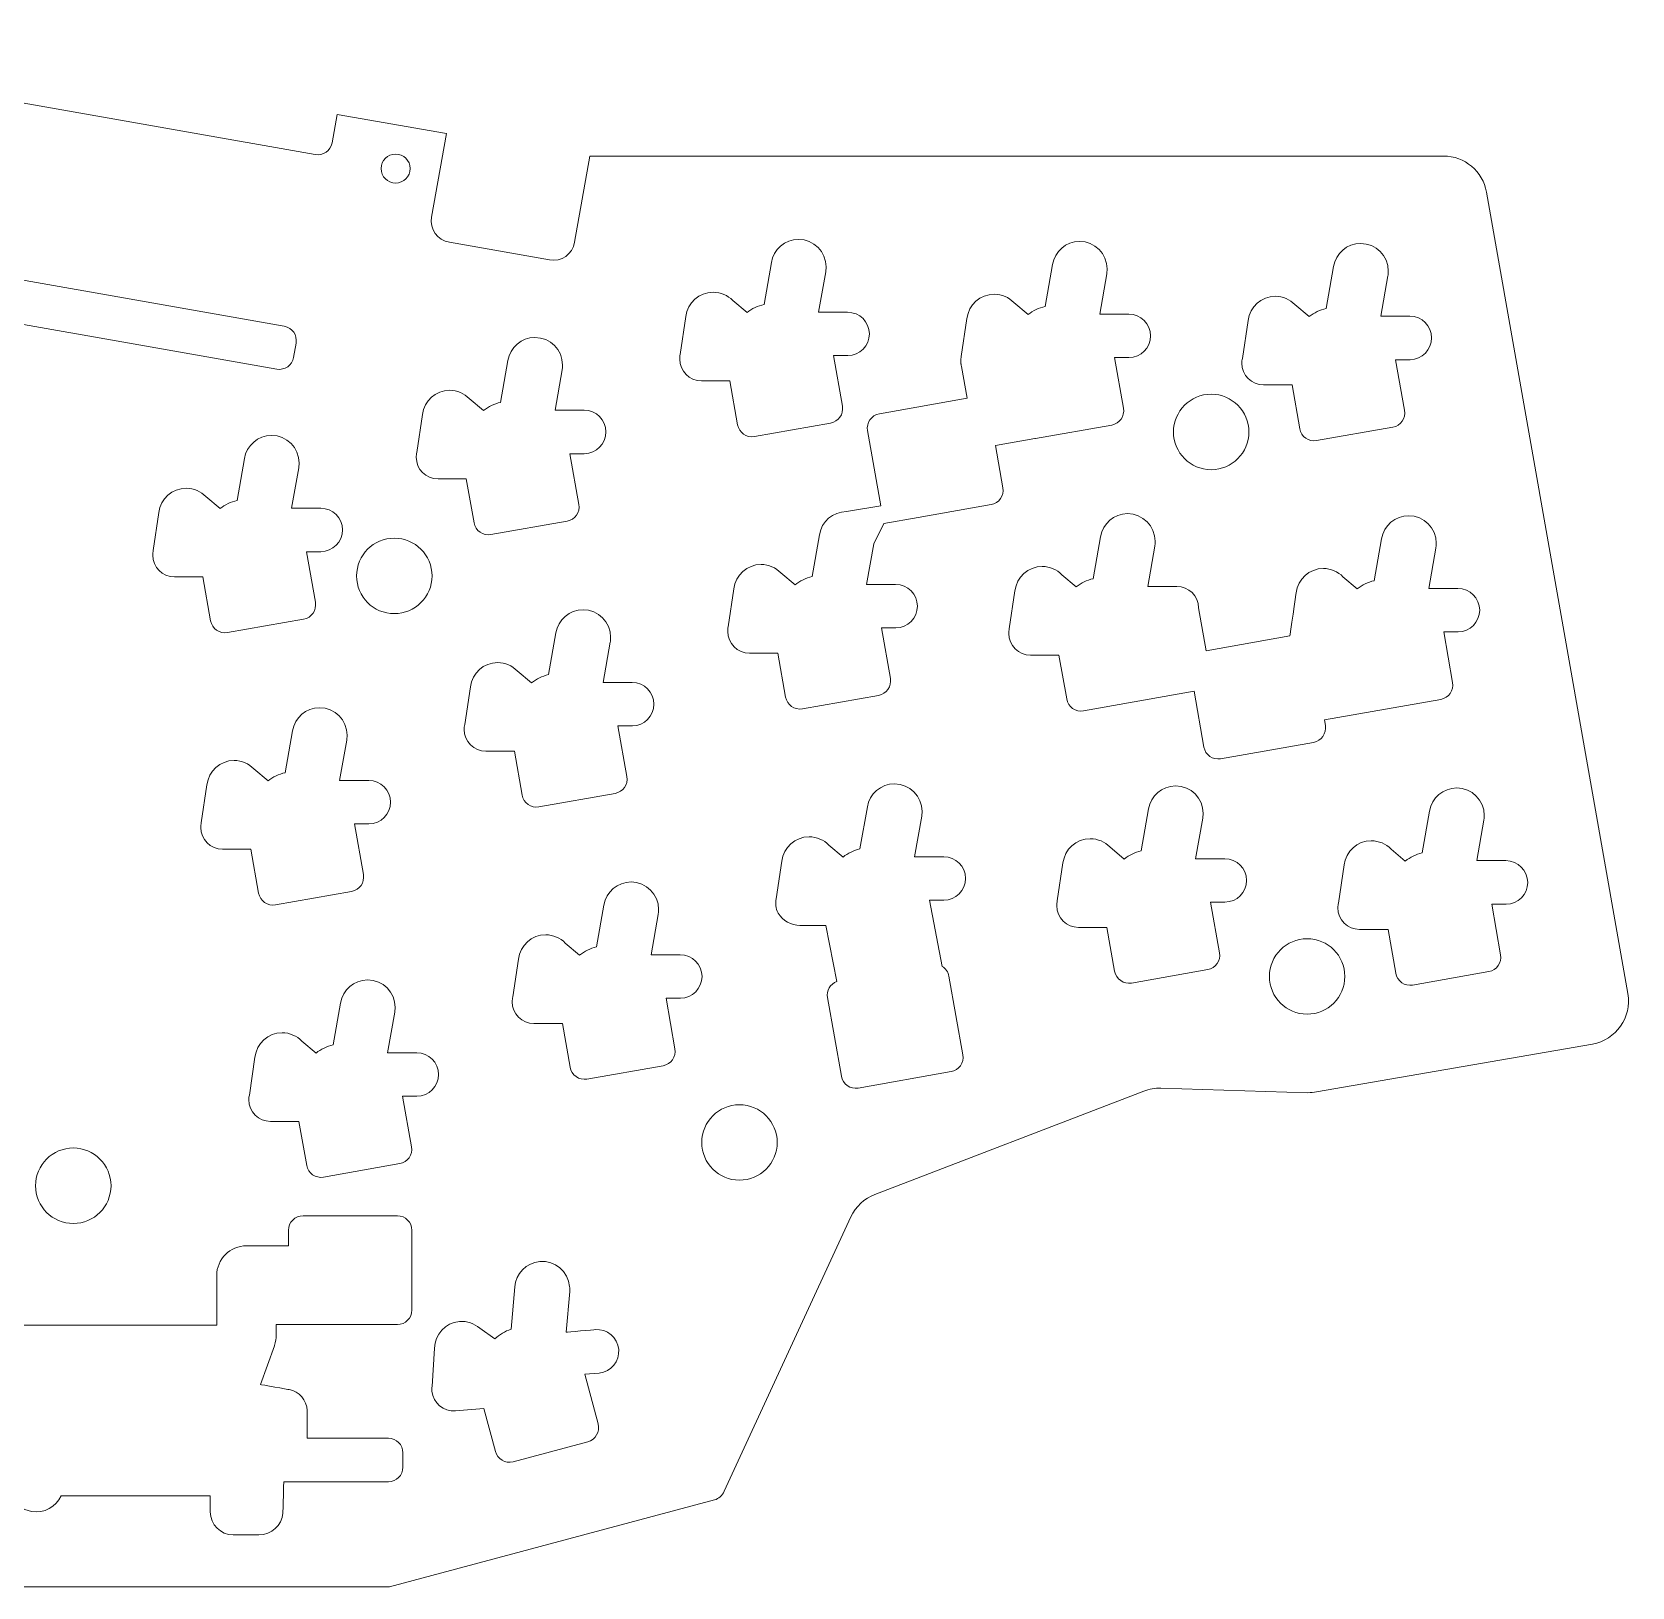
# Model space of a CAD drawing. Header units: millimetres. Extents: x 19 to 234, y -107 to 0.
# Drawn here: x 123.8 to 234.1, y -107.1 to 0.1 of the extents above; entities that cross this region are included whole.
import ezdxf

# ---------------------------------------------------------------- set-up
doc = ezdxf.new("R2010")
doc.units = ezdxf.units.MM
doc.header["$MEASUREMENT"] = 0
doc.layers.add('cut', color=7, linetype='Continuous', lineweight=0)

msp = doc.modelspace()

# ---------------------------------------------------------------- linework, layer by layer
at = {"layer": 'cut', "color": 18, "lineweight": 9, "true_color": 0x000000}
for points, knots in [([(233.79, -66.18), (233.79, -66.18), (224.05, -10.95), (224.05, -10.95), (223.8, -9.52), (222.55, -8.47), (221.09, -8.47), (221.09, -8.47), (162.27, -8.47), (162.27, -8.47), (162.27, -8.47), (161.22, -14.41), (161.22, -14.41), (161.08, -15.23), (160.3, -15.77), (159.48, -15.63), (159.48, -15.63), (152.59, -14.41), (152.59, -14.41), (151.77, -14.27), (151.23, -13.49), (151.37, -12.67), (151.37, -12.67), (152.39, -6.91), (152.39, -6.91), (152.39, -6.91), (144.87, -5.6), (144.87, -5.6), (144.87, -5.6), (144.51, -7.56), (144.51, -7.56), (144.41, -8.1), (143.89, -8.47), (143.35, -8.37), (143.35, -8.37), (114.8, -3.34), (114.8, -3.34), (114.25, -3.24), (113.89, -2.72), (113.98, -2.17), (113.98, -2.17), (114.33, -0.25), (114.33, -0.25), (114.33, -0.25), (112.96, -0.02), (112.96, -0.02), (112.42, 0.08), (111.9, -0.28), (111.8, -0.83), (111.8, -0.83), (109.06, -16.37), (109.06, -16.37), (108.97, -16.91), (108.45, -17.27), (107.9, -17.18), (107.9, -17.18), (94.2, -14.74), (94.2, -14.74), (93.87, -14.68), (93.59, -14.46), (93.46, -14.15), (93.46, -14.15), (92.63, -12.24), (92.63, -12.24), (92.5, -11.93), (92.22, -11.71), (91.89, -11.65), (91.89, -11.65), (73.93, -8.47), (73.93, -8.47), (73.93, -8.47), (32.28, -8.47), (32.28, -8.47), (30.83, -8.47), (29.58, -9.52), (29.33, -10.95), (29.33, -10.95), (19.55, -66.18), (19.55, -66.18), (19.27, -67.81), (20.36, -69.37), (21.99, -69.65), (21.99, -69.65), (41.02, -72.96), (41.02, -72.96), (41.22, -73), (41.43, -73.01), (41.63, -73.01), (41.63, -73.01), (51.76, -72.7), (51.76, -72.7), (52.15, -72.69), (52.55, -72.75), (52.92, -72.9), (52.92, -72.9), (71.47, -80.02), (71.47, -80.02), (72.2, -80.3), (72.79, -80.86), (73.12, -81.57), (73.12, -81.57), (81.85, -100.49), (81.85, -100.49), (81.97, -100.79), (82.22, -101.01), (82.52, -101.1), (82.52, -101.1), (104.9, -107.07), (104.9, -107.07), (104.9, -107.07), (148.46, -107.07), (148.46, -107.07), (148.46, -107.07), (170.85, -101.07), (170.85, -101.07), (171.16, -100.99), (171.41, -100.77), (171.52, -100.47), (171.52, -100.47), (180.26, -81.57), (180.26, -81.57), (180.59, -80.86), (181.18, -80.3), (181.91, -80.02), (181.91, -80.02), (200.44, -72.9), (200.44, -72.9), (200.82, -72.75), (201.21, -72.69), (201.61, -72.7), (201.61, -72.7), (211.74, -73.01), (211.74, -73.01), (211.94, -73.01), (212.14, -73), (212.34, -72.96), (212.34, -72.96), (231.35, -69.66), (231.35, -69.66), (232.98, -69.37), (234.07, -67.82), (233.79, -66.18)], [0, 0, 0, 0, 1, 1, 1, 2, 2, 2, 3, 3, 3, 4, 4, 4, 5, 5, 5, 6, 6, 6, 7, 7, 7, 8, 8, 8, 9, 9, 9, 10, 10, 10, 11, 11, 11, 12, 12, 12, 13, 13, 13, 14, 14, 14, 15, 15, 15, 16, 16, 16, 17, 17, 17, 18, 18, 18, 19, 19, 19, 20, 20, 20, 21, 21, 21, 22, 22, 22, 23, 23, 23, 24, 24, 24, 25, 25, 25, 26, 26, 26, 27, 27, 27, 28, 28, 28, 29, 29, 29, 30, 30, 30, 31, 31, 31, 32, 32, 32, 33, 33, 33, 34, 34, 34, 35, 35, 35, 36, 36, 36, 37, 37, 37, 38, 38, 38, 39, 39, 39, 40, 40, 40, 41, 41, 41, 42, 42, 42, 43, 43, 43, 44, 44, 44, 45, 45, 45, 46, 46, 46, 47, 47, 47, 47]), ([(148.89, -8.33), (149.44, -8.33), (149.89, -8.78), (149.89, -9.33), (149.89, -9.89), (149.44, -10.33), (148.89, -10.33), (148.33, -10.33), (147.89, -9.89), (147.89, -9.33), (147.89, -8.78), (148.33, -8.33), (148.89, -8.33)], [0, 0, 0, 0, 1, 1, 1, 2, 2, 2, 3, 3, 3, 4, 4, 4, 4]), ([(168.5, -22.14), (168.5, -22.14), (168.89, -19.52), (168.89, -19.52), (169, -18.58), (169.79, -17.85), (170.76, -17.85), (171.29, -17.85), (171.77, -18.07), (172.12, -18.42), (172.12, -18.42), (173.1, -19.25), (173.1, -19.25), (173.44, -18.98), (173.84, -18.79), (174.27, -18.69), (174.27, -18.69), (174.78, -15.8), (174.78, -15.8), (174.93, -14.9), (175.7, -14.21), (176.65, -14.21), (177.7, -14.21), (178.55, -15.06), (178.55, -16.11), (178.55, -16.23), (178.52, -16.44), (178.52, -16.44), (178.52, -16.44), (178.03, -19.23), (178.03, -19.23), (178.03, -19.23), (180.02, -19.23), (180.03, -19.23), (180.86, -19.23), (181.53, -19.89), (181.53, -20.72), (181.53, -21.55), (180.87, -22.21), (180.05, -22.22), (180.05, -22.22), (179.06, -22.22), (179.06, -22.22), (179.06, -22.22), (179.67, -25.71), (179.67, -25.71), (179.77, -26.26), (179.4, -26.77), (178.86, -26.87), (178.86, -26.87), (173.61, -27.8), (173.61, -27.8), (173.06, -27.89), (172.55, -27.53), (172.45, -26.98), (172.45, -26.98), (171.92, -23.96), (171.92, -23.96), (171.92, -23.96), (169.96, -23.96), (169.96, -23.96), (169.13, -23.96), (168.46, -23.29), (168.46, -22.46), (168.46, -22.35), (168.47, -22.24), (168.5, -22.14)], [0, 0, 0, 0, 1, 1, 1, 2, 2, 2, 3, 3, 3, 4, 4, 4, 5, 5, 5, 6, 6, 6, 7, 7, 7, 8, 8, 8, 9, 9, 9, 10, 10, 10, 11, 11, 11, 12, 12, 12, 13, 13, 13, 14, 14, 14, 15, 15, 15, 16, 16, 16, 17, 17, 17, 18, 18, 18, 19, 19, 19, 20, 20, 20, 21, 21, 21, 22, 22, 22, 22]), ([(111.33, -16.95), (111.33, -16.95), (111.51, -15.98), (111.51, -15.98), (111.6, -15.43), (112.12, -15.07), (112.67, -15.16), (112.67, -15.16), (141.22, -20.2), (141.22, -20.2), (141.77, -20.29), (142.13, -20.81), (142.03, -21.36), (142.03, -21.36), (141.86, -22.34), (141.86, -22.34), (141.77, -22.88), (141.25, -23.25), (140.7, -23.15), (140.7, -23.15), (112.15, -18.12), (112.15, -18.12), (111.6, -18.02), (111.24, -17.5), (111.33, -16.95)], [0, 0, 0, 0, 1, 1, 1, 2, 2, 2, 3, 3, 3, 4, 4, 4, 5, 5, 5, 6, 6, 6, 7, 7, 7, 8, 8, 8, 8]), ([(189.92, -32.49), (189.92, -32.49), (184.9, -33.37), (184.9, -33.37), (184.9, -33.37), (182.53, -33.79), (182.53, -33.79), (182.53, -33.79), (181.83, -35.2), (181.83, -35.2), (181.83, -35.2), (181.34, -37.99), (181.34, -37.99), (181.34, -37.99), (183.33, -37.99), (183.34, -37.99), (184.17, -37.99), (184.84, -38.66), (184.84, -39.48), (184.84, -40.31), (184.18, -40.98), (183.35, -40.98), (183.35, -40.98), (182.36, -40.98), (182.36, -40.98), (182.36, -40.98), (182.98, -44.47), (182.98, -44.47), (183.07, -45.02), (182.71, -45.53), (182.17, -45.63), (182.17, -45.63), (176.92, -46.56), (176.92, -46.56), (176.37, -46.65), (175.85, -46.29), (175.76, -45.75), (175.76, -45.75), (175.23, -42.72), (175.23, -42.72), (175.23, -42.72), (173.27, -42.72), (173.27, -42.72), (172.44, -42.72), (171.77, -42.05), (171.77, -41.22), (171.77, -41.11), (171.78, -41), (171.8, -40.9), (171.8, -40.9), (172.19, -38.29), (172.19, -38.29), (172.31, -37.35), (173.1, -36.61), (174.07, -36.61), (174.6, -36.61), (175.08, -36.83), (175.43, -37.19), (175.43, -37.19), (176.41, -38.01), (176.41, -38.01), (176.75, -37.74), (177.14, -37.55), (177.58, -37.45), (177.58, -37.45), (178.09, -34.56), (178.09, -34.56), (178.24, -33.66), (179.01, -32.97), (179.95, -32.97), (179.96, -32.97), (179.96, -32.97), (179.96, -32.97), (179.96, -32.97), (182.32, -32.56), (182.32, -32.56), (182.32, -32.56), (181.4, -27.39), (181.4, -27.39), (181.31, -26.84), (181.67, -26.33), (182.22, -26.23), (182.22, -26.23), (188.26, -25.16), (188.26, -25.16), (188.26, -25.16), (187.87, -22.96), (187.87, -22.96), (187.86, -22.91), (187.85, -22.86), (187.85, -22.8), (187.85, -22.8), (187.84, -22.78), (187.84, -22.78), (187.84, -22.78), (187.84, -22.78), (187.84, -22.78), (187.84, -22.72), (187.83, -22.66), (187.83, -22.6), (187.83, -22.49), (187.84, -22.38), (187.86, -22.28), (187.86, -22.28), (188.25, -19.66), (188.25, -19.66), (188.37, -18.72), (189.16, -17.99), (190.13, -17.99), (190.66, -17.99), (191.14, -18.21), (191.49, -18.56), (191.49, -18.56), (192.47, -19.39), (192.47, -19.39), (192.81, -19.12), (193.2, -18.93), (193.64, -18.83), (193.64, -18.83), (194.15, -15.94), (194.15, -15.94), (194.3, -15.04), (195.07, -14.35), (196.01, -14.35), (197.06, -14.35), (197.91, -15.2), (197.91, -16.25), (197.91, -16.36), (197.89, -16.58), (197.89, -16.58), (197.89, -16.58), (197.4, -19.36), (197.4, -19.36), (197.4, -19.36), (199.39, -19.36), (199.4, -19.36), (200.23, -19.36), (200.9, -20.03), (200.9, -20.86), (200.9, -21.69), (200.24, -22.35), (199.41, -22.36), (199.41, -22.36), (198.42, -22.36), (198.42, -22.36), (198.42, -22.36), (199.04, -25.85), (199.04, -25.85), (199.13, -26.39), (198.77, -26.91), (198.23, -27.01), (198.23, -27.01), (192.98, -27.93), (192.98, -27.93), (192.96, -27.94), (192.95, -27.94), (192.93, -27.94), (192.93, -27.94), (190.22, -28.42), (190.22, -28.42), (190.22, -28.42), (190.73, -31.33), (190.73, -31.33), (190.83, -31.87), (190.46, -32.39), (189.92, -32.49)], [0, 0, 0, 0, 1, 1, 1, 2, 2, 2, 3, 3, 3, 4, 4, 4, 5, 5, 5, 6, 6, 6, 7, 7, 7, 8, 8, 8, 9, 9, 9, 10, 10, 10, 11, 11, 11, 12, 12, 12, 13, 13, 13, 14, 14, 14, 15, 15, 15, 16, 16, 16, 17, 17, 17, 18, 18, 18, 19, 19, 19, 20, 20, 20, 21, 21, 21, 22, 22, 22, 23, 23, 23, 24, 24, 24, 25, 25, 25, 26, 26, 26, 27, 27, 27, 28, 28, 28, 29, 29, 29, 30, 30, 30, 31, 31, 31, 32, 32, 32, 33, 33, 33, 34, 34, 34, 35, 35, 35, 36, 36, 36, 37, 37, 37, 38, 38, 38, 39, 39, 39, 40, 40, 40, 41, 41, 41, 42, 42, 42, 43, 43, 43, 44, 44, 44, 45, 45, 45, 46, 46, 46, 47, 47, 47, 48, 48, 48, 49, 49, 49, 50, 50, 50, 51, 51, 51, 52, 52, 52, 53, 53, 53, 54, 54, 54, 55, 55, 55, 55]), ([(207.23, -22.41), (207.23, -22.41), (207.62, -19.8), (207.62, -19.8), (207.74, -18.86), (208.53, -18.13), (209.5, -18.13), (210.03, -18.13), (210.51, -18.35), (210.85, -18.7), (210.85, -18.7), (211.84, -19.53), (211.84, -19.53), (212.18, -19.26), (212.57, -19.07), (213.01, -18.97), (213.01, -18.97), (213.51, -16.08), (213.51, -16.08), (213.66, -15.18), (214.44, -14.49), (215.38, -14.49), (216.43, -14.49), (217.28, -15.34), (217.28, -16.39), (217.28, -16.5), (217.26, -16.72), (217.26, -16.72), (217.26, -16.72), (216.77, -19.5), (216.77, -19.5), (216.77, -19.5), (218.76, -19.5), (218.77, -19.5), (219.6, -19.5), (220.27, -20.17), (220.27, -21), (220.27, -21.82), (219.61, -22.49), (218.78, -22.5), (218.78, -22.5), (217.79, -22.5), (217.79, -22.5), (217.79, -22.5), (218.41, -25.99), (218.41, -25.99), (218.5, -26.53), (218.14, -27.05), (217.6, -27.15), (217.6, -27.15), (212.34, -28.07), (212.34, -28.07), (211.8, -28.17), (211.28, -27.81), (211.19, -27.26), (211.19, -27.26), (210.65, -24.24), (210.65, -24.24), (210.65, -24.24), (208.69, -24.24), (208.69, -24.24), (207.87, -24.24), (207.19, -23.57), (207.19, -22.74), (207.19, -22.63), (207.21, -22.52), (207.23, -22.41)], [0, 0, 0, 0, 1, 1, 1, 2, 2, 2, 3, 3, 3, 4, 4, 4, 5, 5, 5, 6, 6, 6, 7, 7, 7, 8, 8, 8, 9, 9, 9, 10, 10, 10, 11, 11, 11, 12, 12, 12, 13, 13, 13, 14, 14, 14, 15, 15, 15, 16, 16, 16, 17, 17, 17, 18, 18, 18, 19, 19, 19, 20, 20, 20, 21, 21, 21, 22, 22, 22, 22]), ([(150.34, -28.89), (150.34, -28.89), (150.73, -26.28), (150.73, -26.28), (150.85, -25.34), (151.64, -24.61), (152.61, -24.61), (153.14, -24.61), (153.62, -24.83), (153.96, -25.18), (153.96, -25.18), (154.95, -26.01), (154.95, -26.01), (155.29, -25.74), (155.68, -25.54), (156.12, -25.44), (156.12, -25.44), (156.63, -22.55), (156.63, -22.55), (156.78, -21.66), (157.55, -20.97), (158.49, -20.97), (159.54, -20.97), (160.39, -21.82), (160.39, -22.87), (160.39, -22.98), (160.37, -23.2), (160.37, -23.2), (160.37, -23.2), (159.88, -25.98), (159.88, -25.98), (159.88, -25.98), (161.87, -25.98), (161.88, -25.98), (162.71, -25.98), (163.38, -26.65), (163.38, -27.48), (163.38, -28.3), (162.72, -28.97), (161.89, -28.98), (161.89, -28.98), (160.9, -28.98), (160.9, -28.98), (160.9, -28.98), (161.52, -32.47), (161.52, -32.47), (161.61, -33.01), (161.25, -33.53), (160.71, -33.62), (160.71, -33.62), (155.46, -34.55), (155.46, -34.55), (154.91, -34.65), (154.39, -34.28), (154.3, -33.74), (154.3, -33.74), (153.76, -30.72), (153.76, -30.72), (153.76, -30.72), (151.81, -30.72), (151.81, -30.72), (150.98, -30.72), (150.31, -30.05), (150.31, -29.22), (150.31, -29.11), (150.32, -29), (150.34, -28.89)], [0, 0, 0, 0, 1, 1, 1, 2, 2, 2, 3, 3, 3, 4, 4, 4, 5, 5, 5, 6, 6, 6, 7, 7, 7, 8, 8, 8, 9, 9, 9, 10, 10, 10, 11, 11, 11, 12, 12, 12, 13, 13, 13, 14, 14, 14, 15, 15, 15, 16, 16, 16, 17, 17, 17, 18, 18, 18, 19, 19, 19, 20, 20, 20, 21, 21, 21, 22, 22, 22, 22]), ([(205.08, -24.88), (206.52, -24.88), (207.68, -26.05), (207.68, -27.48), (207.68, -28.92), (206.52, -30.08), (205.08, -30.08), (203.65, -30.08), (202.48, -28.92), (202.48, -27.48), (202.48, -26.05), (203.65, -24.88), (205.08, -24.88)], [0, 0, 0, 0, 1, 1, 1, 2, 2, 2, 3, 3, 3, 4, 4, 4, 4]), ([(143.73, -32.74), (144.56, -32.74), (145.23, -33.4), (145.23, -34.23), (145.23, -35.06), (144.56, -35.72), (143.74, -35.73), (143.74, -35.73), (142.75, -35.73), (142.75, -35.73), (142.75, -35.73), (143.36, -39.22), (143.36, -39.22), (143.46, -39.77), (143.1, -40.28), (142.55, -40.38), (142.55, -40.38), (137.3, -41.31), (137.3, -41.31), (136.76, -41.4), (136.24, -41.04), (136.14, -40.49), (136.14, -40.49), (135.61, -37.47), (135.61, -37.47), (135.61, -37.47), (133.65, -37.47), (133.65, -37.47), (132.82, -37.47), (132.15, -36.8), (132.15, -35.97), (132.15, -35.86), (132.17, -35.75), (132.19, -35.65), (132.19, -35.65), (132.58, -33.03), (132.58, -33.03), (132.69, -32.09), (133.49, -31.36), (134.46, -31.36), (134.99, -31.36), (135.47, -31.58), (135.81, -31.93), (135.81, -31.93), (136.8, -32.76), (136.8, -32.76), (137.13, -32.49), (137.53, -32.3), (137.96, -32.2), (137.96, -32.2), (138.47, -29.31), (138.47, -29.31), (138.62, -28.41), (139.4, -27.72), (140.34, -27.72), (141.39, -27.72), (142.24, -28.57), (142.24, -29.62), (142.24, -29.74), (142.21, -29.95), (142.21, -29.95), (142.21, -29.95), (141.72, -32.74), (141.72, -32.74), (141.72, -32.74), (143.72, -32.74), (143.73, -32.74)], [0, 0, 0, 0, 1, 1, 1, 2, 2, 2, 3, 3, 3, 4, 4, 4, 5, 5, 5, 6, 6, 6, 7, 7, 7, 8, 8, 8, 9, 9, 9, 10, 10, 10, 11, 11, 11, 12, 12, 12, 13, 13, 13, 14, 14, 14, 15, 15, 15, 16, 16, 16, 17, 17, 17, 18, 18, 18, 19, 19, 19, 20, 20, 20, 21, 21, 21, 22, 22, 22, 22]), ([(191.13, -41.36), (191.13, -41.25), (191.15, -41.14), (191.17, -41.04), (191.17, -41.04), (191.56, -38.42), (191.56, -38.42), (191.68, -37.48), (192.47, -36.75), (193.44, -36.75), (193.97, -36.75), (194.45, -36.97), (194.79, -37.32), (194.79, -37.32), (195.78, -38.15), (195.78, -38.15), (196.12, -37.88), (196.51, -37.69), (196.95, -37.59), (196.95, -37.59), (197.45, -34.7), (197.45, -34.7), (197.6, -33.8), (198.38, -33.11), (199.32, -33.11), (200.37, -33.11), (201.22, -33.96), (201.22, -35.01), (201.22, -35.13), (201.2, -35.34), (201.2, -35.34), (201.2, -35.34), (200.71, -38.13), (200.71, -38.13), (200.71, -38.13), (202.7, -38.12), (202.71, -38.12), (203.53, -38.12), (204.2, -38.78), (204.21, -39.6), (204.21, -39.6), (204.21, -39.6), (204.21, -39.6), (204.21, -39.6), (204.73, -42.56), (204.73, -42.56), (204.73, -42.56), (210.51, -41.54), (210.51, -41.54), (210.51, -41.53), (210.93, -38.56), (210.93, -38.56), (211.04, -37.62), (211.84, -36.89), (212.81, -36.89), (213.34, -36.89), (213.82, -37.11), (214.16, -37.46), (214.16, -37.46), (215.15, -38.29), (215.15, -38.29), (215.48, -38.02), (215.88, -37.83), (216.31, -37.73), (216.31, -37.73), (216.82, -34.84), (216.82, -34.84), (216.97, -33.94), (217.75, -33.25), (218.69, -33.25), (219.74, -33.25), (220.59, -34.1), (220.59, -35.15), (220.59, -35.26), (220.56, -35.48), (220.56, -35.48), (220.56, -35.48), (220.07, -38.26), (220.07, -38.26), (220.07, -38.26), (222.07, -38.26), (222.08, -38.26), (222.91, -38.26), (223.58, -38.93), (223.58, -39.76), (223.58, -40.59), (222.91, -41.25), (222.09, -41.26), (222.09, -41.26), (221.1, -41.26), (221.1, -41.26), (221.1, -41.26), (221.71, -44.75), (221.71, -44.75), (221.81, -45.29), (221.45, -45.81), (220.9, -45.91), (220.9, -45.91), (212.88, -47.32), (212.88, -47.32), (212.88, -47.32), (212.95, -47.71), (212.95, -47.71), (213.04, -48.26), (212.68, -48.77), (212.13, -48.87), (212.13, -48.87), (205.73, -50), (205.73, -50), (205.19, -50.1), (204.67, -49.73), (204.58, -49.19), (204.58, -49.19), (203.9, -45.35), (203.9, -45.35), (203.9, -45.35), (196.28, -46.7), (196.28, -46.7), (195.74, -46.79), (195.22, -46.43), (195.13, -45.88), (195.13, -45.88), (194.59, -42.86), (194.59, -42.86), (194.59, -42.86), (192.63, -42.86), (192.63, -42.86), (191.81, -42.86), (191.13, -42.19), (191.13, -41.36)], [0, 0, 0, 0, 1, 1, 1, 2, 2, 2, 3, 3, 3, 4, 4, 4, 5, 5, 5, 6, 6, 6, 7, 7, 7, 8, 8, 8, 9, 9, 9, 10, 10, 10, 11, 11, 11, 12, 12, 12, 13, 13, 13, 14, 14, 14, 15, 15, 15, 16, 16, 16, 17, 17, 17, 18, 18, 18, 19, 19, 19, 20, 20, 20, 21, 21, 21, 22, 22, 22, 23, 23, 23, 24, 24, 24, 25, 25, 25, 26, 26, 26, 27, 27, 27, 28, 28, 28, 29, 29, 29, 30, 30, 30, 31, 31, 31, 32, 32, 32, 33, 33, 33, 34, 34, 34, 35, 35, 35, 36, 36, 36, 37, 37, 37, 38, 38, 38, 39, 39, 39, 40, 40, 40, 41, 41, 41, 42, 42, 42, 43, 43, 43, 43]), ([(148.8, -34.8), (150.23, -34.8), (151.4, -35.97), (151.4, -37.4), (151.4, -38.84), (150.23, -40), (148.8, -40), (147.36, -40), (146.2, -38.84), (146.2, -37.4), (146.2, -35.97), (147.36, -34.8), (148.8, -34.8)], [0, 0, 0, 0, 1, 1, 1, 2, 2, 2, 3, 3, 3, 4, 4, 4, 4]), ([(165.19, -44.74), (166.02, -44.74), (166.69, -45.41), (166.69, -46.24), (166.69, -47.06), (166.02, -47.73), (165.2, -47.74), (165.2, -47.74), (164.21, -47.74), (164.21, -47.74), (164.21, -47.74), (164.83, -51.23), (164.83, -51.23), (164.92, -51.77), (164.56, -52.29), (164.01, -52.39), (164.01, -52.39), (158.76, -53.31), (158.76, -53.31), (158.22, -53.41), (157.7, -53.04), (157.6, -52.5), (157.6, -52.5), (157.07, -49.48), (157.07, -49.48), (157.07, -49.48), (155.11, -49.48), (155.11, -49.48), (154.28, -49.48), (153.61, -48.81), (153.61, -47.98), (153.61, -47.87), (153.63, -47.76), (153.65, -47.65), (153.65, -47.65), (154.04, -45.04), (154.04, -45.04), (154.15, -44.1), (154.95, -43.37), (155.92, -43.37), (156.45, -43.37), (156.93, -43.59), (157.27, -43.94), (157.27, -43.94), (158.26, -44.77), (158.26, -44.77), (158.59, -44.5), (158.99, -44.31), (159.42, -44.2), (159.42, -44.2), (159.93, -41.32), (159.93, -41.32), (160.08, -40.42), (160.86, -39.73), (161.8, -39.73), (162.85, -39.73), (163.7, -40.58), (163.7, -41.63), (163.7, -41.74), (163.68, -41.96), (163.68, -41.96), (163.68, -41.96), (163.18, -44.74), (163.18, -44.74), (163.18, -44.74), (165.18, -44.74), (165.19, -44.74)], [0, 0, 0, 0, 1, 1, 1, 2, 2, 2, 3, 3, 3, 4, 4, 4, 5, 5, 5, 6, 6, 6, 7, 7, 7, 8, 8, 8, 9, 9, 9, 10, 10, 10, 11, 11, 11, 12, 12, 12, 13, 13, 13, 14, 14, 14, 15, 15, 15, 16, 16, 16, 17, 17, 17, 18, 18, 18, 19, 19, 19, 20, 20, 20, 21, 21, 21, 22, 22, 22, 22]), ([(147.04, -51.5), (147.86, -51.5), (148.54, -52.16), (148.54, -52.99), (148.54, -53.82), (147.87, -54.48), (147.05, -54.49), (147.05, -54.49), (146.06, -54.49), (146.06, -54.49), (146.06, -54.49), (146.67, -57.98), (146.67, -57.98), (146.77, -58.53), (146.41, -59.04), (145.86, -59.14), (145.86, -59.14), (140.61, -60.07), (140.61, -60.07), (140.07, -60.16), (139.55, -59.8), (139.45, -59.25), (139.45, -59.25), (138.92, -56.23), (138.92, -56.23), (138.92, -56.23), (136.96, -56.23), (136.96, -56.23), (136.13, -56.23), (135.46, -55.56), (135.46, -54.73), (135.46, -54.62), (135.47, -54.51), (135.5, -54.41), (135.5, -54.41), (135.89, -51.8), (135.89, -51.8), (136, -50.86), (136.79, -50.12), (137.76, -50.12), (138.3, -50.12), (138.78, -50.34), (139.12, -50.7), (139.12, -50.7), (140.1, -51.52), (140.1, -51.52), (140.44, -51.25), (140.84, -51.06), (141.27, -50.96), (141.27, -50.96), (141.78, -48.07), (141.78, -48.07), (141.93, -47.17), (142.71, -46.48), (143.65, -46.48), (144.7, -46.48), (145.55, -47.33), (145.55, -48.38), (145.55, -48.5), (145.52, -48.71), (145.52, -48.71), (145.52, -48.71), (145.03, -51.5), (145.03, -51.5), (145.03, -51.5), (147.03, -51.5), (147.04, -51.5)], [0, 0, 0, 0, 1, 1, 1, 2, 2, 2, 3, 3, 3, 4, 4, 4, 5, 5, 5, 6, 6, 6, 7, 7, 7, 8, 8, 8, 9, 9, 9, 10, 10, 10, 11, 11, 11, 12, 12, 12, 13, 13, 13, 14, 14, 14, 15, 15, 15, 16, 16, 16, 17, 17, 17, 18, 18, 18, 19, 19, 19, 20, 20, 20, 21, 21, 21, 22, 22, 22, 22]), ([(186.54, -64.31), (186.78, -64.45), (186.96, -64.69), (187.01, -64.99), (187.01, -64.99), (187.97, -70.4), (187.97, -70.4), (188.07, -70.95), (187.7, -71.47), (187.16, -71.56), (187.16, -71.56), (180.76, -72.69), (180.76, -72.69), (180.21, -72.79), (179.69, -72.42), (179.6, -71.88), (179.6, -71.88), (178.64, -66.46), (178.64, -66.46), (178.56, -65.98), (178.83, -65.52), (179.28, -65.35), (179.28, -65.35), (178.53, -61.48), (178.53, -61.48), (178.53, -61.48), (176.75, -61.48), (176.75, -61.48), (176.14, -61.48), (175.55, -61.17), (175.25, -60.64), (175.05, -60.28), (175.05, -59.96), (175.11, -59.66), (175.11, -59.66), (175.5, -57.05), (175.5, -57.05), (175.62, -56.11), (176.41, -55.38), (177.38, -55.38), (177.91, -55.38), (178.39, -55.59), (178.73, -55.95), (178.73, -55.95), (179.72, -56.77), (179.72, -56.77), (180.06, -56.51), (180.45, -56.31), (180.88, -56.21), (180.88, -56.21), (181.39, -53.32), (181.39, -53.32), (181.54, -52.42), (182.32, -51.73), (183.26, -51.73), (184.31, -51.73), (185.16, -52.59), (185.16, -53.63), (185.16, -53.75), (185.14, -53.96), (185.14, -53.96), (185.14, -53.96), (184.65, -56.75), (184.65, -56.75), (184.65, -56.75), (186.64, -56.75), (186.65, -56.75), (187.48, -56.75), (188.15, -57.42), (188.15, -58.24), (188.15, -59.07), (187.48, -59.74), (186.66, -59.74), (186.66, -59.74), (185.67, -59.74), (185.67, -59.74), (185.67, -59.74), (186.54, -64.31), (186.54, -64.31)], [0, 0, 0, 0, 1, 1, 1, 2, 2, 2, 3, 3, 3, 4, 4, 4, 5, 5, 5, 6, 6, 6, 7, 7, 7, 8, 8, 8, 9, 9, 9, 10, 10, 10, 11, 11, 11, 12, 12, 12, 13, 13, 13, 14, 14, 14, 15, 15, 15, 16, 16, 16, 17, 17, 17, 18, 18, 18, 19, 19, 19, 20, 20, 20, 21, 21, 21, 22, 22, 22, 23, 23, 23, 24, 24, 24, 25, 25, 25, 26, 26, 26, 26]), ([(206.03, -59.88), (206.03, -59.88), (205.04, -59.88), (205.04, -59.88), (205.04, -59.88), (205.65, -63.37), (205.65, -63.37), (205.75, -63.92), (205.39, -64.43), (204.84, -64.53), (204.84, -64.53), (199.59, -65.46), (199.59, -65.46), (199.05, -65.55), (198.53, -65.19), (198.43, -64.64), (198.43, -64.64), (197.9, -61.62), (197.9, -61.62), (197.9, -61.62), (195.94, -61.62), (195.94, -61.62), (195.11, -61.62), (194.44, -60.95), (194.44, -60.12), (194.44, -60.01), (194.46, -59.9), (194.48, -59.8), (194.48, -59.8), (194.87, -57.18), (194.87, -57.18), (194.98, -56.24), (195.78, -55.51), (196.75, -55.51), (197.28, -55.51), (197.76, -55.73), (198.1, -56.08), (198.1, -56.08), (199.09, -56.91), (199.09, -56.91), (199.42, -56.64), (199.82, -56.45), (200.25, -56.35), (200.25, -56.35), (200.76, -53.46), (200.76, -53.46), (200.91, -52.56), (201.69, -51.87), (202.63, -51.87), (203.68, -51.87), (204.53, -52.72), (204.53, -53.77), (204.53, -53.89), (204.5, -54.1), (204.5, -54.1), (204.5, -54.1), (204.01, -56.89), (204.01, -56.89), (204.01, -56.89), (206.01, -56.89), (206.02, -56.89), (206.85, -56.89), (207.52, -57.55), (207.52, -58.38), (207.52, -59.21), (206.85, -59.87), (206.03, -59.88)], [0, 0, 0, 0, 1, 1, 1, 2, 2, 2, 3, 3, 3, 4, 4, 4, 5, 5, 5, 6, 6, 6, 7, 7, 7, 8, 8, 8, 9, 9, 9, 10, 10, 10, 11, 11, 11, 12, 12, 12, 13, 13, 13, 14, 14, 14, 15, 15, 15, 16, 16, 16, 17, 17, 17, 18, 18, 18, 19, 19, 19, 20, 20, 20, 21, 21, 21, 22, 22, 22, 22]), ([(225.4, -60.02), (225.4, -60.02), (224.41, -60.02), (224.41, -60.02), (224.41, -60.02), (225.02, -63.51), (225.02, -63.51), (225.12, -64.05), (224.76, -64.57), (224.21, -64.67), (224.21, -64.67), (218.96, -65.59), (218.96, -65.59), (218.42, -65.69), (217.9, -65.33), (217.8, -64.78), (217.8, -64.78), (217.27, -61.76), (217.27, -61.76), (217.27, -61.76), (215.31, -61.76), (215.31, -61.76), (214.48, -61.76), (213.81, -61.09), (213.81, -60.26), (213.81, -60.15), (213.82, -60.04), (213.85, -59.94), (213.85, -59.94), (214.24, -57.32), (214.24, -57.32), (214.35, -56.38), (215.14, -55.65), (216.11, -55.65), (216.65, -55.65), (217.13, -55.87), (217.47, -56.22), (217.47, -56.22), (218.45, -57.05), (218.45, -57.05), (218.79, -56.78), (219.19, -56.59), (219.62, -56.49), (219.62, -56.49), (220.13, -53.6), (220.13, -53.6), (220.28, -52.7), (221.06, -52.01), (222, -52.01), (223.05, -52.01), (223.9, -52.86), (223.9, -53.91), (223.9, -54.02), (223.87, -54.24), (223.87, -54.24), (223.87, -54.24), (223.38, -57.02), (223.38, -57.02), (223.38, -57.02), (225.38, -57.02), (225.39, -57.02), (226.21, -57.02), (226.89, -57.69), (226.89, -58.52), (226.89, -59.35), (226.22, -60.01), (225.4, -60.02)], [0, 0, 0, 0, 1, 1, 1, 2, 2, 2, 3, 3, 3, 4, 4, 4, 5, 5, 5, 6, 6, 6, 7, 7, 7, 8, 8, 8, 9, 9, 9, 10, 10, 10, 11, 11, 11, 12, 12, 12, 13, 13, 13, 14, 14, 14, 15, 15, 15, 16, 16, 16, 17, 17, 17, 18, 18, 18, 19, 19, 19, 20, 20, 20, 21, 21, 21, 22, 22, 22, 22]), ([(168.51, -66.5), (168.51, -66.5), (167.52, -66.5), (167.52, -66.5), (167.52, -66.5), (168.13, -69.99), (168.13, -69.99), (168.23, -70.53), (167.87, -71.05), (167.32, -71.15), (167.32, -71.15), (162.07, -72.07), (162.07, -72.07), (161.53, -72.17), (161.01, -71.8), (160.91, -71.26), (160.91, -71.26), (160.38, -68.24), (160.38, -68.24), (160.38, -68.24), (158.42, -68.24), (158.42, -68.24), (157.59, -68.24), (156.92, -67.57), (156.92, -66.74), (156.92, -66.63), (156.94, -66.52), (156.96, -66.41), (156.96, -66.41), (157.35, -63.8), (157.35, -63.8), (157.46, -62.86), (158.25, -62.13), (159.23, -62.13), (159.76, -62.13), (160.24, -62.35), (160.58, -62.7), (160.58, -62.7), (161.56, -63.53), (161.56, -63.53), (161.9, -63.26), (162.3, -63.07), (162.73, -62.96), (162.73, -62.96), (163.24, -60.08), (163.24, -60.08), (163.39, -59.18), (164.17, -58.49), (165.11, -58.49), (166.16, -58.49), (167.01, -59.34), (167.01, -60.39), (167.01, -60.5), (166.98, -60.72), (166.98, -60.72), (166.98, -60.72), (166.49, -63.5), (166.49, -63.5), (166.49, -63.5), (168.49, -63.5), (168.5, -63.5), (169.32, -63.5), (170, -64.17), (170, -65), (170, -65.82), (169.33, -66.49), (168.51, -66.5)], [0, 0, 0, 0, 1, 1, 1, 2, 2, 2, 3, 3, 3, 4, 4, 4, 5, 5, 5, 6, 6, 6, 7, 7, 7, 8, 8, 8, 9, 9, 9, 10, 10, 10, 11, 11, 11, 12, 12, 12, 13, 13, 13, 14, 14, 14, 15, 15, 15, 16, 16, 16, 17, 17, 17, 18, 18, 18, 19, 19, 19, 20, 20, 20, 21, 21, 21, 22, 22, 22, 22]), ([(211.69, -67.6), (210.26, -67.6), (209.09, -66.43), (209.09, -65), (209.09, -63.56), (210.26, -62.4), (211.69, -62.4), (213.13, -62.4), (214.29, -63.56), (214.29, -65), (214.29, -66.43), (213.13, -67.6), (211.69, -67.6)], [0, 0, 0, 0, 1, 1, 1, 2, 2, 2, 3, 3, 3, 4, 4, 4, 4]), ([(149.37, -73.25), (149.37, -73.25), (149.98, -76.74), (149.98, -76.74), (150.08, -77.29), (149.71, -77.8), (149.17, -77.9), (149.17, -77.9), (143.92, -78.83), (143.92, -78.83), (143.37, -78.92), (142.86, -78.56), (142.76, -78.02), (142.76, -78.02), (142.23, -74.99), (142.23, -74.99), (142.23, -74.99), (140.27, -74.99), (140.27, -74.99), (139.44, -74.99), (138.77, -74.32), (138.77, -73.49), (138.77, -73.38), (138.78, -73.27), (138.81, -73.17), (138.81, -73.17), (139.2, -70.56), (139.2, -70.56), (139.31, -69.62), (140.1, -68.88), (141.07, -68.88), (141.6, -68.88), (142.08, -69.1), (142.43, -69.46), (142.43, -69.46), (143.41, -70.28), (143.41, -70.28), (143.75, -70.01), (144.15, -69.82), (144.58, -69.72), (144.58, -69.72), (145.09, -66.83), (145.09, -66.83), (145.24, -65.93), (146.01, -65.24), (146.96, -65.24), (148.01, -65.24), (148.86, -66.09), (148.86, -67.14), (148.86, -67.26), (148.83, -67.47), (148.83, -67.47), (148.83, -67.47), (148.34, -70.26), (148.34, -70.26), (148.34, -70.26), (150.33, -70.26), (150.34, -70.26), (151.17, -70.26), (151.84, -70.93), (151.84, -71.75), (151.84, -72.58), (151.18, -73.25), (150.36, -73.25), (150.36, -73.25), (149.37, -73.25), (149.37, -73.25)], [0, 0, 0, 0, 1, 1, 1, 2, 2, 2, 3, 3, 3, 4, 4, 4, 5, 5, 5, 6, 6, 6, 7, 7, 7, 8, 8, 8, 9, 9, 9, 10, 10, 10, 11, 11, 11, 12, 12, 12, 13, 13, 13, 14, 14, 14, 15, 15, 15, 16, 16, 16, 17, 17, 17, 18, 18, 18, 19, 19, 19, 20, 20, 20, 21, 21, 21, 22, 22, 22, 22]), ([(172.58, -79.04), (171.14, -79.04), (169.98, -77.87), (169.98, -76.44), (169.98, -75), (171.14, -73.84), (172.58, -73.84), (174.01, -73.84), (175.18, -75), (175.18, -76.44), (175.18, -77.87), (174.01, -79.04), (172.58, -79.04)], [0, 0, 0, 0, 1, 1, 1, 2, 2, 2, 3, 3, 3, 4, 4, 4, 4]), ([(129.28, -79.42), (129.28, -80.86), (128.12, -82.02), (126.68, -82.02), (125.25, -82.02), (124.08, -80.86), (124.08, -79.42), (124.08, -77.99), (125.25, -76.82), (126.68, -76.82), (128.12, -76.82), (129.28, -77.99), (129.28, -79.42)], [0, 0, 0, 0, 1, 1, 1, 2, 2, 2, 3, 3, 3, 4, 4, 4, 4]), ([(150.01, -87.99), (150.01, -88.54), (149.56, -88.99), (149.01, -88.99), (149.01, -88.99), (140.66, -88.99), (140.66, -88.99), (140.66, -88.99), (140.65, -89.87), (140.65, -89.87), (140.65, -89.87), (140.65, -89.87), (140.65, -89.87), (140.65, -89.96), (140.64, -90.05), (140.62, -90.14), (140.6, -90.25), (140.54, -90.46), (140.54, -90.46), (140.54, -90.46), (139.57, -93.12), (139.57, -93.12), (139.57, -93.12), (141.54, -93.46), (141.55, -93.47), (142.26, -93.59), (142.77, -94.21), (142.79, -94.91), (142.79, -94.91), (142.79, -94.91), (142.79, -94.91), (142.79, -94.91), (142.79, -96.82), (142.79, -96.82), (142.79, -96.82), (148.39, -96.82), (148.39, -96.82), (148.94, -96.82), (149.39, -97.27), (149.39, -97.82), (149.39, -97.82), (149.39, -98.82), (149.39, -98.82), (149.39, -99.37), (148.94, -99.82), (148.39, -99.82), (148.39, -99.82), (141.18, -99.82), (141.18, -99.82), (141.16, -100.76), (141.14, -101.67), (141.12, -101.98), (141.07, -102.83), (140.32, -103.48), (139.47, -103.48), (139.47, -103.48), (137.7, -103.48), (137.7, -103.48), (136.83, -103.48), (136.12, -102.77), (136.12, -101.9), (136.12, -101.9), (136.12, -100.79), (136.12, -100.79), (136.12, -100.79), (125.84, -100.79), (125.84, -100.79), (125.49, -101.55), (124.67, -102.02), (123.8, -101.86), (123.16, -101.75), (122.66, -101.34), (122.41, -100.79), (122.41, -100.79), (117.25, -100.79), (117.25, -100.79), (117.25, -100.79), (117.25, -101.9), (117.25, -101.9), (117.25, -102.77), (116.54, -103.48), (115.67, -103.48), (115.67, -103.48), (113.89, -103.48), (113.89, -103.48), (113.07, -103.48), (112.33, -102.87), (112.25, -102.05), (112.2, -101.47), (112.11, -100.49), (112.05, -99.82), (112.05, -99.82), (104.94, -99.82), (104.94, -99.82), (104.39, -99.82), (103.94, -99.37), (103.94, -98.82), (103.94, -98.82), (103.94, -97.82), (103.94, -97.82), (103.94, -97.27), (104.39, -96.82), (104.94, -96.82), (104.94, -96.82), (110.2, -96.82), (110.2, -96.82), (110.2, -96.82), (110.63, -94.33), (110.63, -94.33), (110.63, -94.33), (111.47, -91.83), (111.47, -91.83), (111.51, -91.69), (112.63, -89.16), (112.63, -89.16), (112.63, -89.16), (104.36, -89.16), (104.36, -89.16), (103.81, -89.16), (103.36, -88.71), (103.36, -88.16), (103.36, -88.16), (103.36, -82.66), (103.36, -82.66), (103.36, -82.11), (103.81, -81.66), (104.36, -81.66), (104.36, -81.66), (110.86, -81.66), (110.86, -81.66), (111.42, -81.66), (111.86, -82.11), (111.86, -82.66), (111.86, -82.66), (111.86, -83.56), (111.86, -83.56), (111.86, -83.56), (114.75, -83.56), (114.75, -83.56), (115.89, -83.56), (116.81, -84.48), (116.81, -85.62), (116.81, -85.62), (116.81, -87.92), (116.81, -87.92), (116.81, -87.92), (119.63, -87.92), (119.63, -87.92), (119.76, -87.91), (119.9, -87.92), (120.03, -87.94), (120.67, -88.05), (121.17, -88.47), (121.42, -89.02), (121.42, -89.02), (136.56, -89.02), (136.56, -89.02), (136.56, -89.02), (136.56, -85.62), (136.56, -85.62), (136.56, -84.48), (137.48, -83.56), (138.62, -83.56), (138.62, -83.56), (141.51, -83.56), (141.51, -83.56), (141.51, -83.56), (141.51, -82.49), (141.51, -82.49), (141.51, -81.94), (141.95, -81.49), (142.51, -81.49), (142.51, -81.49), (149.01, -81.49), (149.01, -81.49), (149.56, -81.49), (150.01, -81.94), (150.01, -82.49), (150.01, -82.49), (150.01, -87.99), (150.01, -87.99)], [0, 0, 0, 0, 1, 1, 1, 2, 2, 2, 3, 3, 3, 4, 4, 4, 5, 5, 5, 6, 6, 6, 7, 7, 7, 8, 8, 8, 9, 9, 9, 10, 10, 10, 11, 11, 11, 12, 12, 12, 13, 13, 13, 14, 14, 14, 15, 15, 15, 16, 16, 16, 17, 17, 17, 18, 18, 18, 19, 19, 19, 20, 20, 20, 21, 21, 21, 22, 22, 22, 23, 23, 23, 24, 24, 24, 25, 25, 25, 26, 26, 26, 27, 27, 27, 28, 28, 28, 29, 29, 29, 30, 30, 30, 31, 31, 31, 32, 32, 32, 33, 33, 33, 34, 34, 34, 35, 35, 35, 36, 36, 36, 37, 37, 37, 38, 38, 38, 39, 39, 39, 40, 40, 40, 41, 41, 41, 42, 42, 42, 43, 43, 43, 44, 44, 44, 45, 45, 45, 46, 46, 46, 47, 47, 47, 48, 48, 48, 49, 49, 49, 50, 50, 50, 51, 51, 51, 52, 52, 52, 53, 53, 53, 54, 54, 54, 55, 55, 55, 56, 56, 56, 57, 57, 57, 58, 58, 58, 59, 59, 59, 60, 60, 60, 60]), ([(162.91, -92.33), (162.91, -92.33), (161.92, -92.41), (161.92, -92.41), (161.92, -92.41), (162.84, -95.84), (162.84, -95.84), (162.98, -96.37), (162.67, -96.92), (162.13, -97.06), (162.13, -97.06), (156.98, -98.44), (156.98, -98.44), (156.45, -98.58), (155.9, -98.27), (155.76, -97.73), (155.76, -97.73), (154.96, -94.77), (154.96, -94.77), (154.96, -94.77), (153.01, -94.94), (153.01, -94.94), (152.19, -95.01), (151.46, -94.4), (151.39, -93.58), (151.38, -93.46), (151.38, -93.35), (151.4, -93.25), (151.4, -93.25), (151.56, -90.61), (151.56, -90.61), (151.59, -89.67), (152.31, -88.87), (153.28, -88.78), (153.81, -88.74), (154.31, -88.91), (154.68, -89.23), (154.68, -89.23), (155.73, -89.97), (155.73, -89.97), (156.05, -89.68), (156.42, -89.45), (156.85, -89.31), (156.85, -89.31), (157.1, -86.39), (157.1, -86.39), (157.17, -85.48), (157.89, -84.73), (158.83, -84.64), (159.87, -84.55), (160.79, -85.33), (160.88, -86.37), (160.89, -86.48), (160.89, -86.7), (160.89, -86.7), (160.89, -86.7), (160.64, -89.52), (160.64, -89.52), (160.64, -89.52), (162.63, -89.34), (162.64, -89.34), (163.46, -89.27), (164.19, -89.88), (164.26, -90.7), (164.33, -91.52), (163.73, -92.25), (162.91, -92.33)], [0, 0, 0, 0, 1, 1, 1, 2, 2, 2, 3, 3, 3, 4, 4, 4, 5, 5, 5, 6, 6, 6, 7, 7, 7, 8, 8, 8, 9, 9, 9, 10, 10, 10, 11, 11, 11, 12, 12, 12, 13, 13, 13, 14, 14, 14, 15, 15, 15, 16, 16, 16, 17, 17, 17, 18, 18, 18, 19, 19, 19, 20, 20, 20, 21, 21, 21, 22, 22, 22, 22])]:
    msp.add_open_spline(points, degree=3, knots=knots, dxfattribs=at)

doc.saveas('drawing.dxf')
